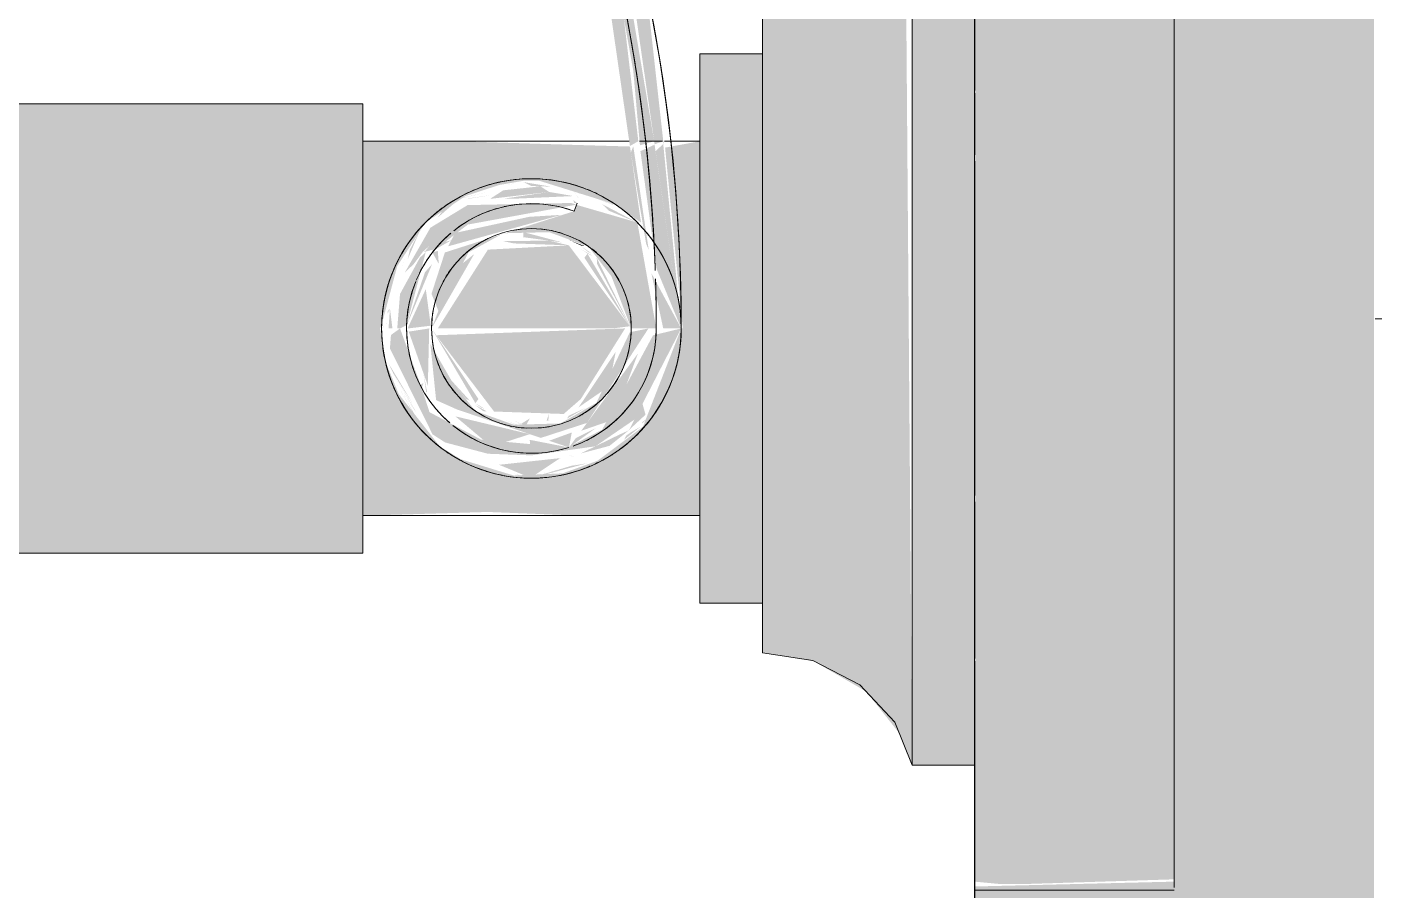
# Model space of a CAD drawing. Header units: millimetres. Extents: x 68869 to 96007, y -1987 to 27400.
# Drawn here: x 86323 to 86377, y 4777.5 to 4812.1 of the extents above; entities that cross this region are included whole.
import ezdxf

# ---------------------------------------------------------------- set-up
doc = ezdxf.new("R2010")
doc.units = ezdxf.units.MM
for name, color, linetype, lineweight in [('0-1', 7, 'Continuous', 9), ('A-GENM', 7, 'Continuous', 9), ('A-GENM-1', 7, 'Continuous', 30), ('A-WALL-PATT', 7, 'Continuous', 9), ('P-SANR-FIXT', 7, 'Continuous', 9)]:
    doc.layers.add(name, color=color, linetype=linetype, lineweight=lineweight)
doc.layers.add('0-2', color=7, linetype='Continuous', lineweight=9, transparency=0.7)

# ---------------------------------------------------------------- blocks, each defined once
blk = doc.blocks.new('131_Сантехническая перегородка - СП-4-29831414-Развертка 2_16-3')
at = {"layer": 'A-GENM'}
blk.add_hatch(color=256, dxfattribs=at).paths.add_polyline_path([(-71943.369, 4350), (-71943.369, 5850), (-71959.369, 5850), (-71959.369, 4822.162), (-71951.369, 4822.115), (-71951.369, 4777.838), (-71959.369, 4777.643), (-71959.369, 4350)])
at = {"layer": 'A-GENM-1'}
for p, q in [((-71959.369, 4817.019), (-71959.369, 4809.536)), ((-71959.369, 4809.43), (-71959.369, 4806.953)), ((-71959.369, 4806.697), (-71959.369, 4793.303)), ((-71959.369, 4793.047), (-71959.369, 4786.775)), ((-71959.369, 4786.664), (-71959.369, 4782.991)), ((-71959.369, 4782.991), (-71959.369, 4777.838)), ((-71959.369, 4777.838), (-71959.369, 4350))]:
    blk.add_line(p, q, dxfattribs=at)
blk = doc.blocks.new('Sanitary_Toilet-Accessories_Gessi_Wall-mounted-paper-roll-holder-65449 - Chrome-V4-Развертка 2_16-3')
at = {"layer": '0-2'}
h = blk.add_hatch(color=256, dxfattribs=at)
h.paths.add_polyline_path([(-72093.942, 4838.278), (-72095.042, 4836.955), (-72094.606, 4837.413)])
h.paths.add_polyline_path([(-72102.369, 4821.159), (-72099.42, 4828.471), (-72100.773, 4825.568), (-72102.156, 4821.892)])
h.paths.add_polyline_path([(-72106.07, 4800.345), (-72104.404, 4814.153), (-72105.999, 4802.943), (-72106.104, 4800.37)])
h.paths.add_polyline_path([(-71972.184, 4807.377), (-71971.838, 4807.5), (-71972.431, 4812.833), (-71973.331, 4815.312), (-71972.202, 4807.5)])
h.paths.add_polyline_path([(-71973.672, 4817.674), (-71974.04, 4819.102), (-71973.721, 4817.805)])
h.paths.add_polyline_path([(-71974.172, 4819.008), (-71976.106, 4825.197), (-71976.699, 4825.751), (-71974.207, 4819.102)])
h.paths.add_polyline_path([(-71987.811, 4844.053), (-71987.003, 4843.396), (-71989.326, 4845.991)])
h.paths.add_polyline_path([(-71979.947, 4832.816), (-71981.93, 4836.532), (-71985.992, 4841.254), (-71981.543, 4835.043)])
h.paths.add_polyline_path([(-72087.979, 4846.041), (-72084.018, 4849.835), (-72087.205, 4846.795), (-72087.812, 4846.204)])
h.paths.add_polyline_path([(-72092.15, 4841.117), (-72088.227, 4845.719), (-72091.595, 4841.772)])
h.paths.add_polyline_path([(-71992.169, 4848.497), (-71995.243, 4851.273), (-71997.587, 4853.271), (-71999.114, 4853.911), (-71994.515, 4850.326)])
h.paths.add_polyline_path([(-71988.502, 4844.758), (-71990.638, 4847.303), (-71990.638, 4846.936), (-71989.711, 4845.991)])
h.paths.add_polyline_path([(-72080.998, 4852.26), (-72079.201, 4853.811), (-72082.482, 4851.199)])
h.paths.add_polyline_path([(-72085.345, 4848.373), (-72083.189, 4850.666), (-72083.986, 4849.835)])
h.paths.add_polyline_path([(-71998.377, 4853.945), (-72000.746, 4855.803), (-72000.131, 4855.155), (-71998.921, 4854.321)])
h.paths.add_polyline_path([(-72078.326, 4854.585), (-72074.077, 4857.295), (-72077.902, 4854.864), (-72078.276, 4854.618)])
h.paths.add_polyline_path([(-72008.698, 4860.216), (-72009.894, 4861.034), (-72009.285, 4860.542)])
h.paths.add_polyline_path([(-72001.067, 4855.435), (-72004.43, 4857.848), (-72004.772, 4857.737), (-72001.17, 4855.499)])
h.paths.add_polyline_path([(-72071.709, 4858.773), (-72068.721, 4860.255), (-72071.669, 4858.794)])
h.paths.add_polyline_path([(-72008.926, 4860.319), (-72011.88, 4861.879), (-72011.285, 4861.381), (-72009.601, 4860.623)])
h.paths.add_polyline_path([(-72067.224, 4861.139), (-72063.233, 4862.666), (-72066.753, 4861.333), (-72066.966, 4861.245)])
h.paths.add_polyline_path([(-72013.961, 4862.586), (-72016.906, 4863.599), (-72015.047, 4862.955)])
h.paths.add_polyline_path([(-72020.509, 4864.763), (-72024.703, 4865.912), (-72024.065, 4865.603), (-72021.21, 4864.929)])
h.paths.add_polyline_path([(-72055.079, 4865.462), (-72050.079, 4866.402), (-72054.115, 4865.656), (-72054.789, 4865.521)])
h.paths.add_polyline_path([(-72032.598, 4867.002), (-72030.1, 4866.932), (-72033.45, 4867.111)])
h.paths.add_polyline_path([(-72026.309, 4866.133), (-72029.551, 4866.613), (-72028.579, 4866.444)])
h.paths.add_polyline_path([(-72032.68, 4867.006), (-72036.278, 4867.423), (-72036.135, 4867.146), (-72035.881, 4867.136)])
h = blk.add_hatch(color=256, dxfattribs=at)
h.paths.add_polyline_path([(-72105.415, 4805), (-72104.907, 4805.14), (-72104.552, 4808.076), (-72103.496, 4814.264), (-72102.441, 4818.633), (-72098.991, 4827.769), (-72098.065, 4829.805), (-72094.356, 4836.196), (-72089.637, 4842.54), (-72086.05, 4846.528), (-72081.765, 4850.544), (-72075.888, 4854.992), (-72070.794, 4858.128), (-72064.509, 4861.175), (-72059.193, 4863.173), (-72052.628, 4864.937), (-72047.202, 4865.892), (-72040.834, 4866.411), (-72035.881, 4866.444), (-72028.545, 4865.691), (-72020.524, 4863.913), (-72014.684, 4861.964), (-72010.902, 4860.428), (-72004.825, 4857.229), (-72000.263, 4854.324), (-71994.386, 4849.524), (-71989.931, 4845.233), (-71985.258, 4839.574), (-71981.543, 4833.986), (-71978.565, 4828.395), (-71975.998, 4822.157), (-71974.009, 4815.743), (-71973.039, 4810.31), (-71972.773, 4807.337), (-71972.202, 4807.5), (-71974.114, 4818.812), (-71974.207, 4819.102), (-71978.811, 4830.591), (-71979.947, 4832.816), (-71989.764, 4846.045), (-71992.169, 4848.497), (-72002.638, 4856.411), (-72010.902, 4861.209), (-72015.124, 4862.981), (-72021.21, 4864.929), (-72028.579, 4866.444), (-72032.68, 4867.006), (-72042.066, 4867.104), (-72047.996, 4866.538), (-72054.789, 4865.217), (-72060.873, 4863.4), (-72066.753, 4861.007), (-72071.669, 4858.515), (-72077.703, 4854.618), (-72082.725, 4850.692), (-72087.205, 4846.371), (-72092.047, 4840.745), (-72093.308, 4839.104), (-72098.991, 4828.734), (-72102.916, 4819.275), (-72104.069, 4814.565), (-72105.391, 4805.169)])
h.paths.add_polyline_path([(-71971.829, 4807.401), (-71971.788, 4807.5), (-71971.838, 4807.5)])
h.paths.add_polyline_path([(-71978.532, 4827.814), (-71979.67, 4830.119), (-71978.69, 4828.13)])
h = blk.add_hatch(color=256, dxfattribs=at)
h.paths.add_polyline_path([(-72101.424, 4820.853), (-72098.488, 4828.103), (-72099.846, 4825.201), (-72101.214, 4821.575)])
h.paths.add_polyline_path([(-72105.119, 4800), (-72103.496, 4813.526), (-72105, 4802.876), (-72105.118, 4800.023)])
h.paths.add_polyline_path([(-71973.174, 4807.31), (-71972.838, 4807.5), (-71973.465, 4812.833), (-71974.392, 4815.743), (-71973.202, 4807.5)])
h.paths.add_polyline_path([(-71975.124, 4818.719), (-71977.22, 4825.197), (-71978.532, 4827.814), (-71975.268, 4819.102)])
h.paths.add_polyline_path([(-71980.809, 4832.318), (-71982.848, 4836.087), (-71986.708, 4840.557), (-71981.93, 4833.884)])
h.paths.add_polyline_path([(-71992.815, 4847.743), (-71995.703, 4850.358), (-71998.137, 4852.435), (-72000.263, 4853.554), (-71995.038, 4849.478)])
h.paths.add_polyline_path([(-71989.239, 4844.091), (-71991.17, 4846.46), (-71991.791, 4846.698), (-71989.931, 4844.797)])
h.paths.add_polyline_path([(-72084.608, 4847.7), (-72082.482, 4849.957), (-72083.357, 4849.043)])
h.paths.add_polyline_path([(-71998.923, 4853.106), (-72001.634, 4855.155), (-72000.746, 4854.366), (-72000.263, 4854.032)])
h.paths.add_polyline_path([(-72001.561, 4854.567), (-72005.623, 4857.371), (-72005.152, 4856.803), (-72001.713, 4854.662)])
h.paths.add_polyline_path([(-72009.347, 4859.416), (-72012.493, 4861.034), (-72012.024, 4860.623), (-72010.902, 4860.117)])
h.paths.add_polyline_path([(-72014.297, 4861.648), (-72017.197, 4862.646), (-72015.226, 4861.964)])
h.paths.add_polyline_path([(-72020.746, 4863.795), (-72024.874, 4864.929), (-72024.248, 4864.624), (-72021.242, 4863.913)])
h.paths.add_polyline_path([(-72026.456, 4865.146), (-72029.551, 4865.609), (-72029.453, 4865.559)])
h.paths.add_polyline_path([(-72032.73, 4866.01), (-72035.881, 4866.421), (-72035.881, 4866.14)])
h.paths.add_polyline_path([(-72035.881, 4866.14), (-72036.135, 4866.43), (-72036.135, 4866.15)])
for points in [[(-71957.369, 4777.741), (-71951.369, 4777.93), (-71951.369, 4822.162), (-71959.369, 4821.878), (-71959.369, 4777.838), (-71958.346, 4777.741)], [(-71961.869, 4782.5), (-71959.369, 4782.5), (-71959.369, 4817.5), (-71961.869, 4817.5), (-71961.869, 4782.902)], [(-71961.869, 4782.5), (-71962.138, 4816.834), (-71963.098, 4815.203), (-71964.526, 4813.985), (-71966.568, 4813.199), (-71967.869, 4813), (-71967.869, 4787), (-71965.798, 4786.664), (-71963.705, 4785.45), (-71962.392, 4783.792), (-71962.093, 4783.054)], [(-71967.869, 4789), (-71967.869, 4811), (-71970.369, 4811), (-71970.369, 4789), (-71968.494, 4789)], [(-72013.869, 4791), (-71983.869, 4791), (-71983.869, 4809), (-72013.869, 4809), (-72013.869, 4792.495)], [(-71975.003, 4803.307), (-71975.568, 4803.521), (-71975.106, 4803.311)]]:
    blk.add_hatch(color=256, dxfattribs=at).paths.add_polyline_path(points)
h = blk.add_hatch(color=256, dxfattribs=at)
h.paths.add_polyline_path([(-71983.181, 4800), (-71983.11, 4800.177), (-71982.494, 4802.496), (-71981.361, 4804.243), (-71979.764, 4805.303), (-71978.407, 4805.748), (-71977.435, 4805.915), (-71976.806, 4805.916), (-71973.742, 4804.96), (-71972.731, 4804.243), (-71973.171, 4807.288), (-71975.363, 4807.352), (-71980.119, 4807.5), (-71983.869, 4807.483), (-71983.869, 4800)])
h.paths.add_polyline_path([(-71973.878, 4800), (-71973.177, 4800.087), (-71975.621, 4803.329), (-71978.862, 4803.157), (-71980.87, 4800), (-71974.009, 4800)])
h.paths.add_polyline_path([(-71970.369, 4800), (-71970.369, 4807.5), (-71971.766, 4807.244), (-71971.056, 4800)])
h = blk.add_hatch(color=256, dxfattribs=at)
h.paths.add_polyline_path([(-71973.119, 4800), (-71974.874, 4802.995), (-71974.997, 4802.828), (-71973.177, 4800.087)])
h.paths.add_polyline_path([(-71972.119, 4800), (-71972.876, 4804.243), (-71975.316, 4804.952), (-71975.409, 4804.698), (-71980.585, 4803.044), (-71981.122, 4801.388), (-71980.848, 4800.704), (-71979.641, 4803.044), (-71978.247, 4803.812), (-71976.412, 4803.857), (-71974.835, 4803.279), (-71973.914, 4802.085), (-71973.119, 4800), (-71972.403, 4800)])
h.paths.add_polyline_path([(-71971.119, 4800), (-71971.84, 4807.389), (-71972.145, 4807.103), (-71971.187, 4800.476)])
h.paths.add_polyline_path([(-71982.074, 4802.773), (-71981.579, 4803.937), (-71981.989, 4803.154), (-71982.061, 4802.828)])
h.paths.add_polyline_path([(-71982.877, 4800.593), (-71982.787, 4800.8), (-71982.871, 4800.699)])
h.paths.add_polyline_path([(-71975.621, 4803.329), (-71976.412, 4803.517), (-71978.247, 4803.499), (-71977.827, 4803.406), (-71976.412, 4803.357)])
h.paths.add_polyline_path([(-71978.099, 4805.737), (-71977.437, 4805.902), (-71978.013, 4805.76)])
h.paths.add_polyline_path([(-71976.346, 4805.68), (-71977.445, 4805.865), (-71977.119, 4805.705), (-71976.412, 4805.682)])
h = blk.add_hatch(color=256, dxfattribs=at)
h.paths.add_polyline_path([(-71971.828, 4807.39), (-71972.119, 4807.381), (-71971.84, 4807.389)])
h.paths.add_polyline_path([(-71971.119, 4800), (-71972.186, 4807.362), (-71972.753, 4807.103), (-71972.105, 4802.382), (-71971.282, 4800.395)])
h.paths.add_polyline_path([(-71972.42, 4803.141), (-71973.039, 4807.298), (-71973.137, 4807.05), (-71972.527, 4803.4)])
h.paths.add_polyline_path([(-71975.129, 4805.467), (-71975.238, 4805.617), (-71975.17, 4805.478)])
h = blk.add_hatch(color=256, dxfattribs=at)
h.paths.add_polyline_path([(-71982.06, 4800), (-71981.15, 4800.109), (-71981.351, 4801.576), (-71982.079, 4800)])
h.paths.add_polyline_path([(-71981.119, 4800), (-71979.408, 4802.984), (-71980.224, 4802.323), (-71981.102, 4800.043)])
h.paths.add_polyline_path([(-71983.099, 4800), (-71982.896, 4800.227), (-71983.101, 4800.016)])
h.paths.add_polyline_path([(-71981.467, 4803.073), (-71981.099, 4803.444), (-71981.152, 4803.444)])
h.paths.add_polyline_path([(-71982.687, 4800), (-71982.787, 4800.8), (-71982.842, 4800)])
h.paths.add_polyline_path([(-71973.119, 4800), (-71974.504, 4802.828), (-71974.487, 4802.58), (-71973.177, 4800.11)])
h.paths.add_polyline_path([(-71974.654, 4802.896), (-71975.106, 4803.166), (-71974.835, 4802.977)])
h.paths.add_polyline_path([(-71980.94, 4803.185), (-71980.556, 4803.545), (-71980.87, 4803.254)])
h.paths.add_polyline_path([(-71980.457, 4803.289), (-71975.918, 4804.55), (-71977.204, 4804.472), (-71980.177, 4803.825), (-71980.376, 4803.444)])
h.paths.add_polyline_path([(-71975.882, 4803.446), (-71977.437, 4803.859), (-71977.451, 4803.656), (-71975.962, 4803.457)])
h.paths.add_polyline_path([(-71975.431, 4803.482), (-71975.819, 4803.696), (-71975.568, 4803.524)])
h.paths.add_polyline_path([(-71972.876, 4804.243), (-71974.29, 4804.98), (-71974.009, 4804.712), (-71973.367, 4804.446)])
h.paths.add_polyline_path([(-71976.346, 4805.68), (-71977.094, 4805.992), (-71976.412, 4805.707)])
h.paths.add_polyline_path([(-71978.733, 4805.196), (-71976.412, 4805.468), (-71976.761, 4805.694), (-71978.247, 4805.533), (-71978.769, 4805.196)])
h.paths.add_polyline_path([(-71979.99, 4805.196), (-71978.789, 4805.485), (-71979.947, 4805.217)])
h = blk.add_hatch(color=256, dxfattribs=at)
h.paths.add_polyline_path([(-71971.619, 4800), (-71971.119, 4800), (-71972.316, 4802.216), (-71971.84, 4800), (-71971.744, 4800)])
h.paths.add_polyline_path([(-71981.085, 4803.044), (-71980.828, 4802.579), (-71980.87, 4803.107), (-71980.986, 4803.073)])
h.paths.add_polyline_path([(-71981.381, 4803.091), (-71981.467, 4803.073), (-71981.212, 4803.303)])
h.paths.add_polyline_path([(-71981.4, 4803.068), (-71980.94, 4803.185), (-71979.666, 4804.162), (-71975.313, 4804.96), (-71975.534, 4805.026), (-71979.676, 4804.941), (-71981.166, 4804.035), (-71982.192, 4802.237), (-71981.833, 4802.579), (-71981.467, 4803.073)])
h.paths.add_polyline_path([(-71982.374, 4800), (-71982.117, 4800.131), (-71981.777, 4801.426), (-71981.35, 4803.064), (-71981.591, 4802.828), (-71982.382, 4801.38), (-71982.494, 4800), (-71982.378, 4800)])
h.paths.add_polyline_path([(-71982.298, 4802.46), (-71981.922, 4803.456), (-71982.284, 4802.501)])
h.paths.add_polyline_path([(-71975.482, 4803.559), (-71975.932, 4803.761), (-71975.568, 4803.593)])
h.paths.add_polyline_path([(-71977.827, 4805.196), (-71975.437, 4805.303), (-71976.412, 4805.468), (-71978.247, 4805.196)])
h.paths.add_polyline_path([(-71975.155, 4805.395), (-71975.238, 4805.496), (-71975.22, 4805.415)])
h = blk.add_hatch(color=256, dxfattribs=at)
h.paths.add_polyline_path([(-71982.117, 4800.109), (-71981.096, 4802.579), (-71981.38, 4802.254), (-71982.116, 4800.131)])
h.paths.add_polyline_path([(-71980.935, 4803.186), (-71980.33, 4803.531), (-71980.663, 4803.444), (-71980.87, 4803.248)])
h.paths.add_polyline_path([(-71980.87, 4804.446), (-71980.263, 4804.968), (-71980.676, 4804.716), (-71980.808, 4804.532)])
h.paths.add_polyline_path([(-71975.293, 4805.017), (-71975.436, 4805.147), (-71975.409, 4805.021)])
h.paths.add_polyline_path([(-71975.221, 4805.214), (-71975.409, 4805.473), (-71975.238, 4805.221)])
h = blk.add_hatch(color=256, dxfattribs=at)
h.paths.add_polyline_path([(-71974.711, 4803.003), (-71975.158, 4803.313), (-71974.835, 4803.054)])
h.paths.add_polyline_path([(-71975.428, 4803.478), (-71975.568, 4803.524), (-71975.568, 4803.521)])
h.paths.add_polyline_path([(-71973.814, 4804.962), (-71974.486, 4805.183), (-71973.878, 4804.965)])
h.paths.add_polyline_path([(-71979.622, 4805.196), (-71978.69, 4805.349), (-71979.728, 4805.196)])
h = blk.add_hatch(color=256, dxfattribs=at)
h.paths.add_polyline_path([(-71983.869, 4792.5), (-71978.862, 4792.647), (-71975.105, 4792.5), (-71970.369, 4792.5), (-71970.369, 4800), (-71971.119, 4800), (-71972.653, 4796.063), (-71974.476, 4794.697), (-71975.872, 4794.195), (-71977.825, 4794.107), (-71979.947, 4794.758), (-71980.782, 4795.265), (-71982.437, 4797.378), (-71982.976, 4798.697), (-71983.181, 4800), (-71983.869, 4800), (-71983.869, 4792.517)])
h.paths.add_polyline_path([(-71975.827, 4796.573), (-71975.141, 4797.172), (-71973.367, 4800), (-71980.937, 4799.727), (-71978.616, 4796.671), (-71976.078, 4796.582)])
h = blk.add_hatch(color=256, dxfattribs=at)
h.paths.add_polyline_path([(-71977.161, 4794.011), (-71977.435, 4794.097), (-71977.184, 4794.018)])
h.paths.add_polyline_path([(-71977.154, 4794.015), (-71975.966, 4794.804), (-71978.415, 4794.537), (-71977.184, 4794.027)])
h.paths.add_polyline_path([(-71977.119, 4794.915), (-71974.558, 4795.278), (-71972.994, 4796.349), (-71971.119, 4800), (-71972.247, 4799.726), (-71974.29, 4795.939), (-71975.667, 4795.232), (-71979.134, 4795.544), (-71981.203, 4796.647), (-71981.512, 4797.612), (-71982.382, 4800), (-71982.745, 4799.738), (-71982.787, 4799.2), (-71981.079, 4795.757), (-71980.573, 4795.431), (-71978.862, 4794.98), (-71977.179, 4794.917)])
h.paths.add_polyline_path([(-71975.615, 4795.231), (-71975.504, 4795.832), (-71976.411, 4795.501), (-71975.673, 4795.251)])
h.paths.add_polyline_path([(-71972.7, 4796.182), (-71972.291, 4796.544), (-71972.672, 4796.25)])
h = blk.add_hatch(color=256, dxfattribs=at)
h.paths.add_polyline_path([(-71977.196, 4794.002), (-71977.825, 4794.189), (-71977.423, 4794.041)])
h.paths.add_polyline_path([(-71977.117, 4796), (-71977.117, 4795.999), (-71976.45, 4795.865)])
h.paths.add_polyline_path([(-71981.119, 4800), (-71979.363, 4797.006), (-71979.24, 4797.172), (-71980.937, 4799.727)])
h.paths.add_polyline_path([(-71976.743, 4795.614), (-71974.894, 4796.215), (-71972.431, 4800), (-71973.177, 4799.849), (-71974.519, 4797.019), (-71975.959, 4796.193), (-71977.825, 4796.143), (-71979.376, 4796.698), (-71980.324, 4797.915), (-71981.166, 4799.37), (-71980.937, 4797.128), (-71980.104, 4796.755), (-71977.117, 4795.741)])
h.paths.add_polyline_path([(-71981.438, 4795.944), (-71982.382, 4797.549), (-71981.512, 4796.019)])
h.paths.add_polyline_path([(-71976.446, 4796.298), (-71976.411, 4796.594), (-71976.51, 4796.307), (-71976.491, 4796.304)])
h.paths.add_polyline_path([(-71972.334, 4796.417), (-71972.165, 4796.82), (-71972.322, 4796.452)])
h.paths.add_polyline_path([(-71981.727, 4796.639), (-71982.654, 4798.2), (-71981.82, 4796.772)])
h = blk.add_hatch(color=256, dxfattribs=at)
h.paths.add_polyline_path([(-71977.143, 4794.01), (-71976.35, 4794.318), (-71977.147, 4794.012)])
h.paths.add_polyline_path([(-71977.033, 4794.026), (-71974.886, 4794.598), (-71975.504, 4794.498), (-71976.8, 4794.098)])
h.paths.add_polyline_path([(-71975.154, 4794.988), (-71973.992, 4795.295), (-71973.214, 4795.92), (-71973.624, 4795.733), (-71975.105, 4795.012)])
h.paths.add_polyline_path([(-71978.726, 4795.265), (-71977.184, 4795.764), (-71980.167, 4796.479), (-71978.801, 4795.329)])
h.paths.add_polyline_path([(-71975.126, 4795.899), (-71973.828, 4796.349), (-71972.853, 4798.999), (-71975.105, 4795.926)])
h.paths.add_polyline_path([(-71977.539, 4796.085), (-71978.166, 4796.322), (-71977.607, 4796.098)])
h.paths.add_polyline_path([(-71975.232, 4796.838), (-71974.013, 4797.677), (-71973.744, 4799.065), (-71975.105, 4797.026)])
h.paths.add_polyline_path([(-71976.446, 4796.298), (-71976.037, 4796.448), (-71976.432, 4796.304)])
h.paths.add_polyline_path([(-71979.583, 4797.104), (-71980.324, 4797.915), (-71979.734, 4797.172), (-71979.592, 4797.108)])
h.paths.add_polyline_path([(-71978.972, 4796.768), (-71979.376, 4797.011), (-71979.131, 4796.834)])
h.paths.add_polyline_path([(-71977.341, 4796.1), (-71977.184, 4796.397), (-71977.524, 4796.182)])
h.paths.add_polyline_path([(-71979.376, 4796.698), (-71979.463, 4796.777), (-71979.466, 4796.777)])
h.paths.add_polyline_path([(-71981.357, 4796.777), (-71981.555, 4797.172), (-71981.498, 4797.001)])
h.paths.add_polyline_path([(-71981.512, 4797.612), (-71981.443, 4797.824), (-71981.544, 4797.746)])
h.paths.add_polyline_path([(-71981.268, 4797.708), (-71981.214, 4800), (-71982.034, 4799.872), (-71981.277, 4797.734)])
h = blk.add_hatch(color=256, dxfattribs=at)
h.paths.add_polyline_path([(-71977.208, 4794.001), (-71977.825, 4794.11), (-71977.423, 4794.038)])
h.paths.add_polyline_path([(-71981.711, 4796.602), (-71982.494, 4797.735), (-71981.832, 4796.772)])
h.paths.add_polyline_path([(-71981.868, 4796.981), (-71982.848, 4798.612), (-71982.654, 4798.2), (-71981.966, 4797.132)])
h = blk.add_hatch(color=256, dxfattribs=at)
h.paths.add_polyline_path([(-71977.159, 4794.012), (-71977.442, 4794.134), (-71977.184, 4794.02)])
h.paths.add_polyline_path([(-71975.433, 4794.853), (-71975.677, 4794.969), (-71975.452, 4794.853)])
h.paths.add_polyline_path([(-71974.324, 4795.019), (-71973.878, 4795.307), (-71974.295, 4795.04)])
h.paths.add_polyline_path([(-71975.615, 4795.231), (-71974.551, 4796), (-71975.338, 4795.609), (-71975.519, 4795.362)])
h.paths.add_polyline_path([(-71975.615, 4795.231), (-71977.184, 4795.537), (-71977.179, 4795.248), (-71975.667, 4795.232)])
h.paths.add_polyline_path([(-71973.206, 4795.936), (-71972.55, 4796.544), (-71972.67, 4796.98), (-71973.141, 4796.063)])
h.paths.add_polyline_path([(-71981.295, 4797.429), (-71981.442, 4798.2), (-71981.338, 4797.466)])
h = blk.add_hatch(color=256, dxfattribs=at)
h.paths.add_polyline_path([(-71977.067, 4794.021), (-71975.229, 4794.582), (-71976.906, 4794.088)])
h.paths.add_polyline_path([(-71974.692, 4795.005), (-71973.916, 4795.323), (-71974.658, 4795.019)])
h.paths.add_polyline_path([(-71973.412, 4795.535), (-71972.749, 4796.063), (-71973.122, 4795.849), (-71973.326, 4795.703)])
h.paths.add_polyline_path([(-71977.423, 4796.094), (-71978.164, 4796.323), (-71977.439, 4796.098)])
h.paths.add_polyline_path([(-71978.914, 4796.681), (-71979.376, 4796.935), (-71979.047, 4796.686)])
h.paths.add_polyline_path([(-71977.357, 4796.099), (-71977.825, 4796.317), (-71977.557, 4796.182)])
h.paths.add_polyline_path([(-71979.527, 4796.997), (-71979.996, 4797.289), (-71979.536, 4797.001)])
h = blk.add_hatch(color=256, dxfattribs=at)
h.paths.add_polyline_path([(-71977.421, 4796.094), (-71977.874, 4796.313), (-71977.437, 4796.098)])
h.paths.add_polyline_path([(-71975.704, 4796.384), (-71974.943, 4796.818), (-71975.615, 4796.508)])
at = {"layer": '0-1'}
for p, q in [((-71967.869, 4811), (-71970.369, 4811)), ((-71983.869, 4809), (-72013.869, 4809)), ((-71973.202, 4807.5), (-71983.869, 4807.5)), ((-71972.202, 4807.5), (-71972.788, 4807.5)), ((-71971.873, 4807.5), (-71972.202, 4807.5)), ((-71970.369, 4807.5), (-71971.788, 4807.5)), ((-71983.869, 4792.5), (-71970.369, 4792.5)), ((-72013.869, 4791), (-71983.869, 4791)), ((-71970.369, 4789), (-71967.869, 4789)), ((-71961.869, 4782.5), (-71959.369, 4782.5)), ((-71959.369, 4777.5), (-71951.369, 4777.5))]:
    blk.add_line(p, q, dxfattribs=at)
at = {"layer": '0-1', "flags": 128}
for points in [[(-71961.869, 4782.5), (-71962.569, 4784.228), (-71963.964, 4785.728), (-71965.854, 4786.692), (-71967.869, 4787)], [(-71967.869, 4787), (-71965.854, 4786.692), (-71963.964, 4785.728), (-71962.569, 4784.228), (-71961.869, 4782.5)]]:
    blk.add_lwpolyline(points, dxfattribs=at)
at = {"layer": 'P-SANR-FIXT'}
for p, q in [((-71959.369, 4777.605), (-71959.369, 4822.395)), ((-71951.369, 4822.395), (-71951.369, 4777.605)), ((-71961.869, 4817.5), (-71961.869, 4782.5)), ((-71961.869, 4809.722), (-71961.869, 4816.89)), ((-71967.869, 4813), (-71967.869, 4811.193)), ((-71967.869, 4787), (-71967.869, 4813)), ((-71959.369, 4812.374), (-71959.369, 4806.982)), ((-71970.369, 4811), (-71970.369, 4807.765)), ((-71970.369, 4789), (-71970.369, 4811)), ((-71967.869, 4811.193), (-71967.869, 4804.975)), ((-71967.869, 4811), (-71967.869, 4789)), ((-71967.869, 4789), (-71967.869, 4811)), ((-71961.869, 4783.11), (-71961.869, 4809.616)), ((-71983.869, 4809), (-71983.869, 4808.116)), ((-71983.869, 4791), (-71983.869, 4809)), ((-71983.869, 4808.116), (-71983.869, 4806.608)), ((-71970.369, 4807.765), (-71970.369, 4792.235)), ((-71983.869, 4807.5), (-71983.869, 4806.495)), ((-71983.869, 4806.495), (-71983.869, 4807.5)), ((-71970.369, 4800), (-71970.369, 4807.5)), ((-71970.369, 4807.5), (-71970.369, 4800)), ((-71959.369, 4806.697), (-71959.369, 4800)), ((-71983.869, 4806.399), (-71983.869, 4800)), ((-71983.869, 4800), (-71983.869, 4806.399)), ((-71983.869, 4806.364), (-71983.869, 4793.636)), ((-71975.293, 4805.017), (-71975.409, 4804.698)), ((-71975.409, 4804.698), (-71975.293, 4805.017)), ((-71967.869, 4804.975), (-71967.869, 4795.025)), ((-71983.869, 4800), (-71983.869, 4793.601)), ((-71983.869, 4793.601), (-71983.869, 4800)), ((-71970.369, 4794.329), (-71970.369, 4800)), ((-71970.369, 4800), (-71970.369, 4794.329)), ((-71959.369, 4800), (-71959.369, 4793.303)), ((-71967.869, 4795.025), (-71967.869, 4794.444)), ((-71970.369, 4792.5), (-71970.369, 4794.104)), ((-71970.369, 4794.104), (-71970.369, 4792.5)), ((-71967.869, 4794.175), (-71967.869, 4788.807)), ((-71983.869, 4793.505), (-71983.869, 4792.5)), ((-71983.869, 4792.5), (-71983.869, 4793.505)), ((-71983.869, 4793.392), (-71983.869, 4791.884)), ((-71959.369, 4793.018), (-71959.369, 4786.585)), ((-71970.369, 4792.235), (-71970.369, 4789)), ((-71983.869, 4791.884), (-71983.869, 4791)), ((-71967.869, 4788.807), (-71967.869, 4787)), ((-71959.369, 4786.457), (-71959.369, 4783.832)), ((-71959.369, 4783.832), (-71959.369, 4782.637)), ((-71961.869, 4782.5), (-71961.869, 4782.836))]:
    blk.add_line(p, q, dxfattribs=at)
for centre, radius, start, end in [((-72038.619, 4800), 67.5, 0, 175.35089), ((-72038.619, 4800), 66.5, 2.72325, 175.28186), ((-72038.619, 4800), 66.5, 2.8692, 142.74648), ((-72038.619, 4800), 67.5, 0, 32.9535), ((-72038.619, 4800), 66.5, 2.8692, 11.36895), ((-72038.619, 4800), 67.5, 0, 11.37301), ((-72038.619, 4800), 66.5, 5.10448, 10.57871), ((-72038.619, 4800), 67.5, 0, 10.20079), ((-71977.119, 4800), 6, 0, 180), ((-71977.119, 4800), 6, 70.5934, 107.4345), ((-71977.119, 4800), 6, 82.433, 96.343), ((-71977.119, 4800), 6, 82.433, 96.343), ((-71977.119, 4800), 6, 79.5409, 82.433), ((-71977.119, 4800), 6, 79.5409, 82.433), ((-71977.119, 4800), 6, 109.4066, 116.0907), ((-71977.119, 4800), 6, 99.4588, 112.1924), ((-71977.119, 4800), 6, 107.0086, 112.1924), ((-71977.119, 4800), 6, 106.25, 107.0086), ((-71977.119, 4800), 6, 99.4588, 106.25), ((-71977.119, 4800), 6, 70, 77.7663), ((-71977.119, 4800), 6, 70, 77.7663), ((-71977.119, 4800), 6, 63.9093, 70.5934), ((-72038.619, 4800), 66.5, 2.72325, 5.10448), ((-71977.119, 4800), 6, 122.6256, 126.6593), ((-71977.119, 4800), 6, 121.792, 125.6038), ((-71977.119, 4800), 6, 121.792, 125.6038), ((-71977.119, 4800), 5, 70, 128.458), ((-71977.119, 4800), 6, 116.0907, 120), ((-71977.119, 4800), 5, 70, 102.6573), ((-71977.119, 4800), 6, 60, 63.9093), ((-71977.119, 4800), 6, 53.3407, 57.3744), ((-71977.119, 4800), 6, 126.6593, 180), ((-71977.119, 4800), 6, 126.1195, 138.0172), ((-71977.119, 4800), 6, 132.3584, 138.0172), ((-71977.119, 4800), 6, 126.1195, 129.7405), ((-71977.119, 4800), 5, 106.25, 124.375), ((-71977.119, 4800), 6, 0, 53.3407), ((-71977.119, 4800), 6, 138.0172, 220.9949), ((-71977.119, 4800), 6, 138.0172, 154.7716), ((-71977.119, 4800), 5, 130.1533, 157.2455), ((-71977.119, 4800), 5, 130.1533, 135.2589), ((-71977.119, 4800), 5, 124.375, 128.458), ((-71977.119, 4800), 4, 90, 135), ((-71977.119, 4800), 4, 0, 90), ((-71977.119, 4800), 5, 135.2589, 142.5), ((-72038.619, 4800), 66.5, 2.12055, 2.8692), ((-72038.619, 4800), 66.5, 2.12055, 2.8692), ((-71977.119, 4800), 5, 142.5, 153.6443), ((-71977.119, 4800), 4, 135, 180), ((-72038.619, 4800), 66.5, 2.00179, 2.72325), ((-72038.619, 4800), 66.5, 2.00179, 2.72325), ((-71977.119, 4800), 6, 154.7716, 171.3087), ((-71977.119, 4800), 5, 157.8909, 229.188), ((-71977.119, 4800), 5, 157.8909, 178.75), ((-72038.619, 4800), 66.5, 0, 1.71693), ((-72038.619, 4800), 66.5, 0, 1.71693), ((-72038.619, 4800), 66.5, 0, 1.59629), ((-72038.619, 4800), 66.5, 0, 1.59629), ((-71977.119, 4800), 6, 171.7975, 178.75), ((-71977.119, 4800), 6, 178.75, 184.9288), ((-71977.119, 4800), 6, 180, 233.3407), ((-71977.119, 4800), 6, 180, 0), ((-71977.119, 4800), 5, 179.8288, 196.875), ((-71977.119, 4800), 4, 180, 0), ((-71977.119, 4800), 5, 289.4894, 0), ((-71977.119, 4800), 6, 306.6593, 0), ((-71977.119, 4800), 5, 320.8244, 0), ((-71977.119, 4800), 6, 318.5134, 0), ((-71977.119, 4800), 6, 323.75, 0), ((-71977.119, 4800), 6, 187.6261, 201.997), ((-71977.119, 4800), 5, 196.875, 210.1026), ((-71977.119, 4800), 6, 201.997, 205.7069), ((-71977.119, 4800), 6, 206.1437, 220.9949), ((-71977.119, 4800), 5, 316.1208, 320.8244), ((-71977.119, 4800), 5, 220.9116, 229.188), ((-71977.119, 4800), 5, 297.6485, 315.1542), ((-71977.119, 4800), 6, 318.5134, 322.8266), ((-71977.119, 4800), 6, 220.9949, 233.8887), ((-71977.119, 4800), 6, 225.3068, 233.8887), ((-71977.119, 4800), 5, 230.9794, 287.5), ((-71977.119, 4800), 5, 230.9794, 272.8957), ((-71977.119, 4800), 6, 306.0544, 318.5134), ((-71977.119, 4800), 6, 311.2533, 318.5134), ((-71977.119, 4800), 6, 233.3407, 237.3744), ((-71977.119, 4800), 5, 272.8957, 287.5), ((-71977.119, 4800), 5, 289.4894, 297.6485), ((-71977.119, 4800), 6, 302.6256, 306.6593), ((-71977.119, 4800), 6, 306.0544, 309.9897), ((-71977.119, 4800), 6, 234.3106, 238.2449), ((-71977.119, 4800), 6, 234.3106, 238.2449), ((-71977.119, 4800), 6, 240, 243.9093), ((-71977.119, 4800), 6, 243.9093, 250.5934), ((-71977.119, 4800), 6, 289.4066, 296.0907), ((-71977.119, 4800), 6, 296.0907, 300), ((-71977.119, 4800), 6, 301.5127, 305.6756), ((-71977.119, 4800), 6, 301.5127, 305.6756), ((-71977.119, 4800), 6, 246.2565, 251.25), ((-71977.119, 4800), 6, 246.2565, 258.744), ((-71977.119, 4800), 6, 251.25, 253.0483), ((-71977.119, 4800), 6, 252.5655, 289.4066), ((-71977.119, 4800), 6, 253.0483, 258.744), ((-71977.119, 4800), 6, 280.3351, 292.9785), ((-71977.119, 4800), 6, 280.3351, 287.5), ((-71977.119, 4800), 6, 287.5, 292.9785), ((-71977.119, 4800), 6, 262.8185, 275.1552), ((-71977.119, 4800), 6, 262.8185, 276.7721)]:
    blk.add_arc(centre, radius, start, end, dxfattribs=at)
for points, knots in [([(-71983.869, 4809), (-71983.869, 4808.928), (-71983.869, 4808.709), (-71983.869, 4808.155), (-71983.869, 4807.504), (-71983.869, 4806.951), (-71983.869, 4806.605), (-71983.869, 4806.425), (-71983.869, 4806.331)], [0, 0, 0, 0, 0.0625, 0.125, 0.1875, 0.21875, 0.234375, 0.25, 0.25, 0.25, 0.25]), ([(-71983.869, 4807.957), (-71983.869, 4808.024), (-71983.869, 4808.318), (-71983.869, 4808.729), (-71983.869, 4808.936), (-71983.869, 4809)], [0.8577411, 0.8577411, 0.8577411, 0.8577411, 0.875, 0.9375, 1, 1, 1, 1]), ([(-71983.869, 4806.638), (-71983.869, 4806.727), (-71983.869, 4806.987), (-71983.869, 4807.453), (-71983.869, 4807.782), (-71983.869, 4807.957)], [0.765625, 0.765625, 0.765625, 0.765625, 0.78125, 0.8125, 0.8577411, 0.8577411, 0.8577411, 0.8577411]), ([(-71983.869, 4793.603), (-71983.869, 4793.983), (-71983.869, 4794.885), (-71983.869, 4796.548), (-71983.869, 4798.027), (-71983.869, 4799.185), (-71983.869, 4800), (-71983.869, 4800.814), (-71983.869, 4801.967), (-71983.869, 4803.436), (-71983.869, 4805.087), (-71983.869, 4805.985), (-71983.869, 4806.364)], [0.25, 0.25, 0.25, 0.25, 0.3125, 0.375, 0.4375, 0.46875, 0.5, 0.53125, 0.5625, 0.625, 0.6875, 0.75, 0.75, 0.75, 0.75]), ([(-71983.869, 4806.331), (-71983.869, 4805.954), (-71983.869, 4805.066), (-71983.869, 4803.441), (-71983.869, 4801.995), (-71983.869, 4800.855), (-71983.869, 4800.317), (-71983.869, 4800.047)], [0.25, 0.25, 0.25, 0.25, 0.3125, 0.375, 0.4375, 0.46875, 0.5, 0.5, 0.5, 0.5]), ([(-71975.91, 4803.813), (-71975.963, 4803.83), (-71976.128, 4803.878), (-71976.411, 4803.942), (-71976.645, 4803.974), (-71976.763, 4803.984)], [0.40361323, 0.40361323, 0.40361323, 0.40361323, 0.41666667, 0.44444444, 0.47222222, 0.47222222, 0.47222222, 0.47222222]), ([(-71979.132, 4803.456), (-71979.182, 4803.427), (-71979.28, 4803.367), (-71979.47, 4803.24), (-71979.696, 4803.066), (-71979.864, 4802.912), (-71979.944, 4802.831)], [0.66666667, 0.66666667, 0.66666667, 0.66666667, 0.68055556, 0.69444444, 0.72222222, 0.75, 0.75, 0.75, 0.75]), ([(-71974.176, 4802.709), (-71974.214, 4802.751), (-71974.333, 4802.874), (-71974.543, 4803.066), (-71974.723, 4803.205), (-71974.816, 4803.271)], [0.23611111, 0.23611111, 0.23611111, 0.23611111, 0.25, 0.27777778, 0.30555556, 0.30555556, 0.30555556, 0.30555556]), ([(-71980.177, 4802.579), (-71980.214, 4802.535), (-71980.286, 4802.445), (-71980.422, 4802.261), (-71980.578, 4802.018), (-71980.739, 4801.712), (-71980.83, 4801.497), (-71980.87, 4801.388)], [0.7777778, 0.7777778, 0.7777778, 0.7777778, 0.7916667, 0.8055556, 0.8333333, 0.8611111, 0.8888889, 0.8888889, 0.8888889, 0.8888889]), ([(-71973.367, 4801.388), (-71973.408, 4801.498), (-71973.498, 4801.712), (-71973.66, 4802.02), (-71973.816, 4802.262), (-71973.953, 4802.447), (-71974.025, 4802.536), (-71974.062, 4802.58)], [0.1111111, 0.1111111, 0.1111111, 0.1111111, 0.1388889, 0.1666667, 0.1944444, 0.2083333, 0.2222222, 0.2222222, 0.2222222, 0.2222222]), ([(-71980.87, 4801.388), (-71980.911, 4801.278), (-71980.982, 4801.055), (-71981.086, 4800.595), (-71981.119, 4800.239), (-71981.119, 4800)], [0.8888889, 0.8888889, 0.8888889, 0.8888889, 0.9166667, 0.9444444, 1, 1, 1, 1]), ([(-71973.119, 4800), (-71973.119, 4800.239), (-71973.151, 4800.595), (-71973.255, 4801.055), (-71973.327, 4801.279), (-71973.367, 4801.388)], [0, 0, 0, 0, 0.0555556, 0.0833333, 0.1111111, 0.1111111, 0.1111111, 0.1111111]), ([(-71983.869, 4800.047), (-71983.869, 4799.777), (-71983.869, 4799.235), (-71983.869, 4798.078), (-71983.869, 4796.595), (-71983.869, 4795.205), (-71983.869, 4794.241), (-71983.869, 4793.723), (-71983.869, 4793.359), (-71983.869, 4793.011), (-71983.869, 4792.455), (-71983.869, 4791.807), (-71983.869, 4791.266), (-71983.869, 4791.062), (-71983.869, 4791)], [0.5, 0.5, 0.5, 0.5, 0.53125, 0.5625, 0.625, 0.6875, 0.71875, 0.75, 0.765625, 0.78125, 0.8125, 0.875, 0.9375, 1, 1, 1, 1]), ([(-71980.179, 4797.424), (-71980.401, 4797.688), (-71980.652, 4798.078), (-71980.829, 4798.502), (-71980.868, 4798.61)], [0.7777778, 0.7777778, 0.7777778, 0.7777778, 0.8611111, 0.8888889, 0.8888889, 0.8888889, 0.8888889]), ([(-71979.348, 4796.678), (-71979.467, 4796.757), (-71979.685, 4796.922), (-71979.886, 4797.108), (-71979.976, 4797.201)], [0.6875, 0.6875, 0.6875, 0.6875, 0.72222222, 0.75347232, 0.75347232, 0.75347232, 0.75347232]), ([(-71974.263, 4797.198), (-71974.353, 4797.107), (-71974.614, 4796.864), (-71974.908, 4796.657), (-71975.105, 4796.544)], [0.24662266, 0.24662266, 0.24662266, 0.24662266, 0.27777778, 0.33333333, 0.33333333, 0.33333333, 0.33333333]), ([(-71977.898, 4796.077), (-71977.988, 4796.094), (-71978.13, 4796.128), (-71978.271, 4796.17), (-71978.324, 4796.187)], [0.56140349, 0.56140349, 0.56140349, 0.56140349, 0.58333333, 0.59638264, 0.59638264, 0.59638264, 0.59638264]), ([(-71983.869, 4792.037), (-71983.869, 4792.204), (-71983.869, 4792.525), (-71983.869, 4792.981), (-71983.869, 4793.241), (-71983.869, 4793.329)], [0.14405658, 0.14405658, 0.14405658, 0.14405658, 0.1875, 0.21875, 0.234375, 0.234375, 0.234375, 0.234375]), ([(-71983.869, 4791), (-71983.869, 4791.059), (-71983.869, 4791.256), (-71983.869, 4791.664), (-71983.869, 4791.963), (-71983.869, 4792.037)], [0, 0, 0, 0, 0.0625, 0.125, 0.1440566, 0.1440566, 0.1440566, 0.1440566])]:
    blk.add_open_spline(points, degree=3, knots=knots, dxfattribs=at)
for points in [[(-71977.476, 4803.984), (-71977.594, 4803.973), (-71977.711, 4803.958), (-71977.827, 4803.937)], [(-71978.825, 4803.618), (-71978.877, 4803.593), (-71978.981, 4803.541), (-71979.082, 4803.485), (-71979.132, 4803.456)], [(-71980.868, 4798.61), (-71981.027, 4799.043), (-71981.11, 4799.508), (-71981.119, 4800)], [(-71973.119, 4800), (-71973.127, 4799.508), (-71973.207, 4799.046), (-71973.367, 4798.612)], [(-71973.367, 4798.612), (-71973.527, 4798.178), (-71973.766, 4797.772), (-71974.061, 4797.421)], [(-71978.981, 4796.462), (-71979.032, 4796.488), (-71979.082, 4796.515), (-71979.132, 4796.543)], [(-71977.298, 4796.008), (-71977.448, 4796.014), (-71977.595, 4796.027), (-71977.74, 4796.049)], [(-71976.411, 4796.063), (-71976.554, 4796.038), (-71976.7, 4796.022), (-71976.848, 4796.013)]]:
    blk.add_open_spline(points, degree=3, dxfattribs=at)

msp = doc.modelspace()

# ---------------------------------------------------------------- hatches: boundary and pattern name
at = {"layer": 'A-WALL-PATT'}
h = msp.add_hatch(dxfattribs=at)
h.set_pattern_fill('FP_14', color=256, style=0, pattern_type=2)
h.set_pattern_definition([(90, (87484.84, 4200), (-600, 4e-14), []), (180, (87484.84, 4200), (-7e-14, -600), [])])
h.paths.add_polyline_path([(84391.344, 4200), (85241.998, 4200.084), (85241.998, 4210), (85249.034, 4210), (85249.034, 4232.929), (85251.535, 4232.929), (85251.535, 4402.929), (85252.478, 4406.111), (85253.184, 4407.216), (85254.077, 4408.243), (85255.335, 4408.999), (85258.606, 4409.998), (85258.606, 5850), (85274.606, 5850), (85274.663, 4409.98), (85278.559, 4408.59), (85279.535, 4407.993), (85281.116, 4405.679), (85281.677, 4402.929), (85281.677, 4232.929), (85284.178, 4232.929), (85284.178, 4210), (85291.214, 4210), (85291.214, 4200.084), (85346.344, 4200), (85356.335, 4376.86), (85361.344, 4470), (85541.344, 4470), (85551.205, 4288.939), (85556.344, 4200), (85733.375, 4200), (85733.366, 4421.477), (85727.429, 4424.477), (85707.936, 4437.572), (85689.141, 4454.434), (85675.066, 4470.484), (85661.445, 4491.159), (85651.584, 4511.155), (85644.02, 4533.438), (85641.005, 4548.595), (85640.653, 4548.595), (85638.582, 4564.239), (85637.88, 4583.313), (85637.88, 4600), (85638.331, 4600), (85647.791, 4950), (85647.791, 4990), (85800.291, 4990), (85800.533, 4995.585), (85802.121, 4998.687), (85805.291, 5000), (85830.677, 4999.88), (85832.333, 4999.154), (85833.959, 4998.239), (85834.625, 4996.287), (85834.806, 4996.17), (85835.291, 4995), (85835.291, 4990), (85987.791, 4990), (85987.791, 4950), (85997.25, 4600), (85997.691, 4600), (85997.691, 4578.017), (85997, 4564.239), (85994.929, 4548.595), (85994.576, 4548.595), (85991.561, 4533.438), (85983.997, 4511.155), (85973.173, 4489.427), (85960.515, 4470.484), (85943.487, 4451.465), (85927.307, 4437.275), (85907.741, 4424.202), (85902.206, 4421.472), (85902.206, 4200), (86344.367, 4200), (86344.367, 4210), (86351.403, 4210), (86351.403, 4232.929), (86353.904, 4232.929), (86353.904, 4402.929), (86354.847, 4406.111), (86355.842, 4407.671), (86356.446, 4408.243), (86358.318, 4409.187), (86360.975, 4409.998), (86360.975, 4782.5), (86358.475, 4782.5), (86357.245, 4784.797), (86356.378, 4785.729), (86353.775, 4786.801), (86352.475, 4787), (86352.475, 4789), (86349.975, 4789), (86349.975, 4792.5), (86336.475, 4792.5), (86336.475, 4791), (86306.475, 4791), (86306.475, 4792.5), (86302.265, 4792.7), (86300.975, 4792.5), (86285.834, 4792.828), (86284.901, 4792.588), (86283.725, 4791.773), (86278.975, 4790.5), (86274.225, 4791.773), (86272.258, 4793.282), (86270.318, 4796.245), (86269.799, 4797.541), (86269.475, 4800), (86269.877, 4802.648), (86271.172, 4805.303), (86273.192, 4807.537), (86274.225, 4808.227), (86278.975, 4809.5), (86283.725, 4808.227), (86285.152, 4807.422), (86306.475, 4807.505), (86306.475, 4809), (86336.475, 4809), (86336.475, 4807.5), (86347.142, 4807.5), (86345.408, 4818.08), (86343.807, 4822.488), (86340.656, 4830.119), (86339.534, 4832.318), (86330.413, 4844.797), (86327.529, 4847.743), (86317.287, 4855.499), (86309.058, 4860.29), (86303.386, 4862.553), (86297.235, 4864.354), (86290.891, 4865.559), (86287.614, 4866.01), (86278.278, 4866.107), (86272.347, 4865.531), (86266.229, 4864.36), (86260.061, 4862.553), (86254.119, 4860.154), (86249.263, 4857.705), (86243.221, 4853.811), (86238.153, 4849.835), (86234.191, 4846.041), (86229.129, 4840.196), (86227.889, 4838.584), (86222.279, 4828.37), (86218.682, 4820.04), (86217.427, 4815.618), (86215.343, 4802.876), (86215.157, 4800.328), (86214.725, 4800), (86214.274, 4800.345), (86214.254, 4801.841), (86214.661, 4807.122), (86215.584, 4813.215), (86217.427, 4820.303), (86220.185, 4827.618), (86222.279, 4831.839), (86225.959, 4837.901), (86229.026, 4842.1), (86233.305, 4846.958), (86237.862, 4851.248), (86243.268, 4855.407), (86248.674, 4858.794), (86254.576, 4861.738), (86260.793, 4864.108), (86266.71, 4865.753), (86272.971, 4866.877), (86278.368, 4867.4), (86284.463, 4867.444), (86293.207, 4866.444), (86299.9, 4864.929), (86305.867, 4862.955), (86311.257, 4860.623), (86316.579, 4857.737), (86322.351, 4853.848), (86326.556, 4850.326), (86331.077, 4845.991), (86335.478, 4840.74), (86339.083, 4835.489), (86342.296, 4829.661), (86344.921, 4823.542), (86347.358, 4815.743), (86348.225, 4811.199), (86348.591, 4807.406), (86349.975, 4807.778), (86349.975, 4811), (86352.475, 4811), (86352.475, 4813), (86354.49, 4813.308), (86356.639, 4814.55), (86357.935, 4816.168), (86358.475, 4817.5), (86360.975, 4817.5), (86360.975, 5850), (86376.975, 5850), (86377.032, 4409.98), (86381.265, 4408.386), (86382.16, 4407.575), (86383.485, 4405.679), (86384.046, 4402.929), (86384.046, 4232.929), (86386.547, 4232.929), (86386.547, 4210), (86393.583, 4210), (86393.583, 4200), (86443.246, 4200), (86453.238, 4376.86), (86458.246, 4470), (86638.246, 4470), (86648.107, 4288.939), (86653.246, 4200), (86839.744, 4200), (86839.735, 4421.477), (86833.798, 4424.477), (86814.305, 4437.572), (86796.951, 4452.791), (86781.435, 4470.484), (86768.361, 4490.05), (86757.953, 4511.155), (86750.389, 4533.438), (86747.374, 4548.595), (86747.021, 4548.595), (86744.95, 4564.239), (86744.249, 4583.313), (86744.259, 4600), (86744.7, 4600), (86754.159, 4950), (86754.159, 4990), (86906.659, 4990), (86906.902, 4995.585), (86908.268, 4998.595), (86911.659, 5000), (86937.045, 4999.88), (86938.701, 4999.154), (86940.327, 4998.239), (86940.993, 4996.287), (86941.175, 4996.17), (86941.659, 4995), (86941.659, 4990), (87094.159, 4990), (87094.159, 4950), (87103.619, 4600), (87104.06, 4600), (87104.06, 4578.017), (87103.368, 4564.239), (87101.297, 4548.595), (87100.945, 4548.595), (87097.93, 4533.438), (87090.366, 4511.155), (87079.542, 4489.427), (87066.884, 4470.484), (87049.855, 4451.465), (87033.676, 4437.275), (87014.11, 4424.202), (87008.575, 4421.472), (87008.575, 4200), (87479.344, 4200), (87479.344, 4777.5), (87472.308, 4777.5), (87472.308, 4782.5), (87469.808, 4782.5), (87468.579, 4784.797), (87467.713, 4785.728), (87465.109, 4786.801), (87463.808, 4787), (87463.808, 4789), (87461.308, 4789), (87461.308, 4792.5), (87447.808, 4792.5), (87447.808, 4791), (87417.808, 4791), (87417.808, 4792.5), (87413.598, 4792.7), (87412.305, 4792.499), (87397.167, 4792.828), (87396.234, 4792.588), (87395.058, 4791.773), (87390.308, 4790.5), (87385.558, 4791.773), (87383.591, 4793.282), (87381.651, 4796.245), (87381.132, 4797.541), (87380.808, 4800), (87381.21, 4802.648), (87382.506, 4805.303), (87384.525, 4807.537), (87385.558, 4808.227), (87390.308, 4809.5), (87395.058, 4808.227), (87396.486, 4807.422), (87417.808, 4807.505), (87417.808, 4809), (87447.808, 4809), (87447.808, 4807.5), (87458.475, 4807.5), (87456.741, 4818.08), (87455.14, 4822.488), (87451.989, 4830.119), (87450.867, 4832.318), (87441.746, 4844.797), (87438.862, 4847.743), (87428.62, 4855.499), (87420.391, 4860.29), (87414.719, 4862.553), (87408.568, 4864.354), (87402.224, 4865.559), (87398.947, 4866.01), (87389.611, 4866.107), (87383.68, 4865.531), (87377.562, 4864.36), (87371.394, 4862.553), (87365.452, 4860.154), (87360.596, 4857.705), (87354.555, 4853.811), (87349.486, 4849.835), (87345.525, 4846.041), (87340.463, 4840.196), (87339.222, 4838.584), (87333.612, 4828.37), (87330.016, 4820.04), (87328.761, 4815.618), (87326.677, 4802.876), (87326.49, 4800.328), (87326.058, 4800), (87325.607, 4800.345), (87325.588, 4801.841), (87325.994, 4807.122), (87326.917, 4813.215), (87328.761, 4820.303), (87331.518, 4827.618), (87333.813, 4832.197), (87337.292, 4837.901), (87340.359, 4842.1), (87344.638, 4846.958), (87349.195, 4851.248), (87354.601, 4855.407), (87360.008, 4858.794), (87365.91, 4861.738), (87372.126, 4864.108), (87378.043, 4865.753), (87384.304, 4866.877), (87389.702, 4867.4), (87395.796, 4867.444), (87404.54, 4866.444), (87411.233, 4864.929), (87417.201, 4862.955), (87422.59, 4860.623), (87427.912, 4857.737), (87433.684, 4853.848), (87437.889, 4850.326), (87442.41, 4845.991), (87446.811, 4840.74), (87450.417, 4835.489), (87453.63, 4829.661), (87456.255, 4823.542), (87458.691, 4815.743), (87459.558, 4811.199), (87459.924, 4807.406), (87461.308, 4807.778), (87461.538, 4811), (87463.808, 4811), (87463.808, 4813), (87465.823, 4813.308), (87467.972, 4814.55), (87469.269, 4816.168), (87469.808, 4817.5), (87472.308, 4817.5), (87472.308, 4822.5), (87479.344, 4822.5), (87479.344, 5400), (86884.844, 5400), (86884.844, 6000), (84391.344, 6000), (84391.344, 5103.376), (84410.665, 5103.376), (84410.665, 5116.511), (84411.165, 5117.011), (84416.737, 5117.254), (84417.402, 5117.919), (84417.646, 5118.828), (84417.584, 5127.852), (84415.962, 5127.852), (84415.462, 5128.352), (84415.462, 5150.642), (84415.962, 5151.142), (84420.732, 5151.694), (84425.531, 5151.846), (84430.33, 5151.694), (84435.1, 5151.142), (84435.6, 5150.642), (84435.6, 5147.766), (84476.038, 5147.766), (84476.038, 5141.84), (84435.6, 5141.84), (84435.6, 5128.352), (84435.1, 5127.852), (84433.417, 5127.852), (84433.66, 5117.919), (84434.326, 5117.254), (84435.6, 5117.011), (84439.897, 5117.011), (84440.397, 5116.331), (84440.397, 5103.376), (84461.031, 5103.376), (84461.531, 5102.876), (84459.344, 4972.946), (84458.844, 4972.446), (84391.344, 4972.446), (84391.344, 4217.827)])
h.paths.add_polyline_path([(84723.4, 4993.661), (84723.583, 4993.939), (84723.711, 4994.879), (84723.945, 4995.091), (84724.123, 4995.301), (84724.139, 4995.708), (84724.827, 4995.207), (84725.189, 4995.449), (84724.827, 4996.048), (84725.374, 4996.124), (84724.247, 4998.935), (84724.341, 5007.127), (84724.104, 5007.127), (84723.887, 5006.228), (84723.718, 5006.327), (84723.575, 5010.543), (84723.304, 5001.156), (84723.227, 4994.583), (84723.393, 4993.7)])
h.paths.add_polyline_path([(84729.889, 4546), (84714.889, 4546), (84714.889, 4623.952), (84710.248, 4630), (84706.252, 4639.647), (84704.898, 4650.062), (84706.252, 4660.353), (84710.248, 4670), (84714.889, 4676.048), (84714.889, 4746.782), (84724.889, 4746.782), (84724.752, 4774.958), (84442.796, 4774.958), (84442.93, 4899.5), (84444.393, 4899.874), (84447.02, 4900), (84721.395, 4900), (84723.168, 4990.7), (84723.181, 4991.142), (84723.15, 5002.736), (84723.756, 5022.009), (84724.478, 5043.026), (84724.201, 5042.098), (84724.316, 5044.834), (84724.529, 5045.021), (84724.532, 5045.536), (84764.123, 5045.268), (84764.575, 5030.78), (84765.905, 4982.367), (84767.261, 4900), (85044.775, 4900), (85044.605, 4774.958), (84764.889, 4774.958), (84764.889, 4746.782), (84774.889, 4746.782), (84774.889, 4676.048), (84779.53, 4670), (84783.527, 4660.353), (84784.889, 4650), (84783.527, 4639.647), (84779.53, 4630), (84774.889, 4623.952), (84774.889, 4546), (84737.125, 4546)])
h.paths.add_polyline_path([(87458.855, 4807.333), (87458.889, 4807.5), (87458.839, 4807.5)])
h.paths.add_polyline_path([(86347.522, 4807.333), (86347.556, 4807.5), (86347.506, 4807.5)])
h.paths.add_polyline_path([(86342.71, 4828.243), (86341.55, 4830.591), (86341.999, 4829.661)])
h.paths.add_polyline_path([(87454.043, 4828.243), (87452.883, 4830.591), (87453.332, 4829.661)])
h.paths.add_polyline_path([(84765.039, 4983.585), (84765.77, 4987.375), (84765.513, 4986.212), (84765.11, 4983.976)])
h.paths.add_polyline_path([(84765.224, 4992.447), (84765.634, 4993.694), (84764.968, 5009.236), (84764.533, 5008.4), (84764.242, 5004.794), (84764.174, 5004.49), (84764.336, 4998.196), (84763.604, 4996.592), (84764.336, 4996.922), (84764.336, 4996.292), (84764.382, 4995.982), (84764.685, 4995.96), (84764.871, 4996.128), (84764.9, 4995.153), (84765.09, 4994.867), (84765.333, 4994.867), (84765.237, 4992.589)])
h.paths.add_polyline_path([(84763.282, 4996.124), (84763.541, 4996.512), (84763.417, 4996.39), (84763.333, 4996.224)])
h.paths.add_polyline_path([(84723.578, 5012.513), (84724.071, 5013.027), (84723.601, 5013.871), (84723.584, 5012.898)])
h.paths.add_polyline_path([(84765.072, 5012.513), (84764.779, 5013.267), (84764.777, 5012.93), (84765.007, 5012.581)])
h.paths.add_polyline_path([(84764.724, 5013.903), (84765.041, 5014.332), (84764.812, 5014.185), (84764.72, 5013.97)])
h.paths.add_polyline_path([(84724.031, 5014.556), (84723.859, 5014.744), (84723.929, 5014.587)])
h.paths.add_polyline_path([(84724.067, 5014.848), (84723.929, 5015.152), (84723.624, 5015.224), (84723.643, 5014.934), (84723.929, 5014.876)])
h.paths.add_polyline_path([(84723.875, 5039.72), (84723.967, 5043.73), (84723.898, 5040.501)])

# ---------------------------------------------------------------- block references
at = {"layer": 'A-GENM'}
msp.add_blockref('131_Сантехническая перегородка - СП-4-29831414-Развертка 2_16-3', (158320.344, 0), dxfattribs=at)
at = {"layer": 'P-SANR-FIXT'}
msp.add_blockref('Sanitary_Toilet-Accessories_Gessi_Wall-mounted-paper-roll-holder-65449 - Chrome-V4-Развертка 2_16-3', (158320.344, 0), dxfattribs=at)

doc.saveas('drawing.dxf')
